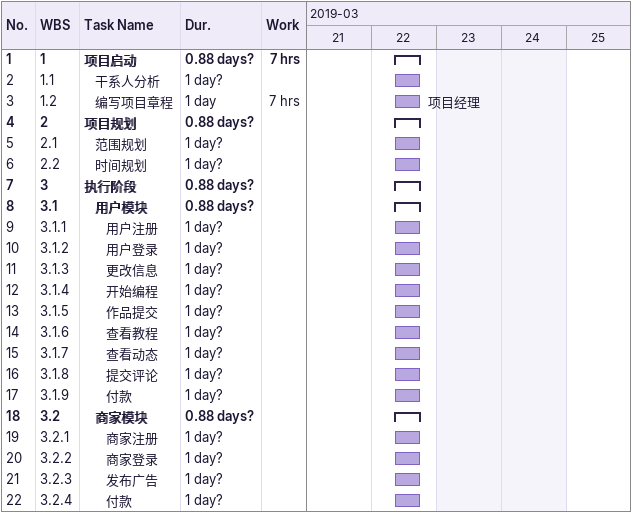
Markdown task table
| ID | WBS | Task | Duration | Start | Finish | Resources | Work (h) |
|---|---|---|---|---|---|---|---|
| 1 | 1 | **项目启动** | 0.88d? | 2019-03-22 | 2019-03-22 |  | 7 |
| 2 | 1.1 | 干系人分析 | 1d? | 2019-03-22 | 2019-03-22 |  |  |
| 3 | 1.2 | 编写项目章程 | 1d | 2019-03-22 | 2019-03-22 | 项目经理 | 7 |
| 4 | 2 | **项目规划** | 0.88d? | 2019-03-22 | 2019-03-22 |  |  |
| 5 | 2.1 | 范围规划 | 1d? | 2019-03-22 | 2019-03-22 |  |  |
| 6 | 2.2 | 时间规划 | 1d? | 2019-03-22 | 2019-03-22 |  |  |
| 7 | 3 | **执行阶段** | 0.88d? | 2019-03-22 | 2019-03-22 |  |  |
| 8 | 3.1 | **用户模块** | 0.88d? | 2019-03-22 | 2019-03-22 |  |  |
| 9 | 3.1.1 | 用户注册 | 1d? | 2019-03-22 | 2019-03-22 |  |  |
| 10 | 3.1.2 | 用户登录 | 1d? | 2019-03-22 | 2019-03-22 |  |  |
| 11 | 3.1.3 | 更改信息 | 1d? | 2019-03-22 | 2019-03-22 |  |  |
| 12 | 3.1.4 | 开始编程 | 1d? | 2019-03-22 | 2019-03-22 |  |  |
| 13 | 3.1.5 | 作品提交 | 1d? | 2019-03-22 | 2019-03-22 |  |  |
| 14 | 3.1.6 | 查看教程 | 1d? | 2019-03-22 | 2019-03-22 |  |  |
| 15 | 3.1.7 | 查看动态 | 1d? | 2019-03-22 | 2019-03-22 |  |  |
| 16 | 3.1.8 | 提交评论 | 1d? | 2019-03-22 | 2019-03-22 |  |  |
| 17 | 3.1.9 | 付款 | 1d? | 2019-03-22 | 2019-03-22 |  |  |
| 18 | 3.2 | **商家模块** | 0.88d? | 2019-03-22 | 2019-03-22 |  |  |
| 19 | 3.2.1 | 商家注册 | 1d? | 2019-03-22 | 2019-03-22 |  |  |
| 20 | 3.2.2 | 商家登录 | 1d? | 2019-03-22 | 2019-03-22 |  |  |
| 21 | 3.2.3 | 发布广告 | 1d? | 2019-03-22 | 2019-03-22 |  |  |
| 22 | 3.2.4 | 付款 | 1d? | 2019-03-22 | 2019-03-22 |  |  |
